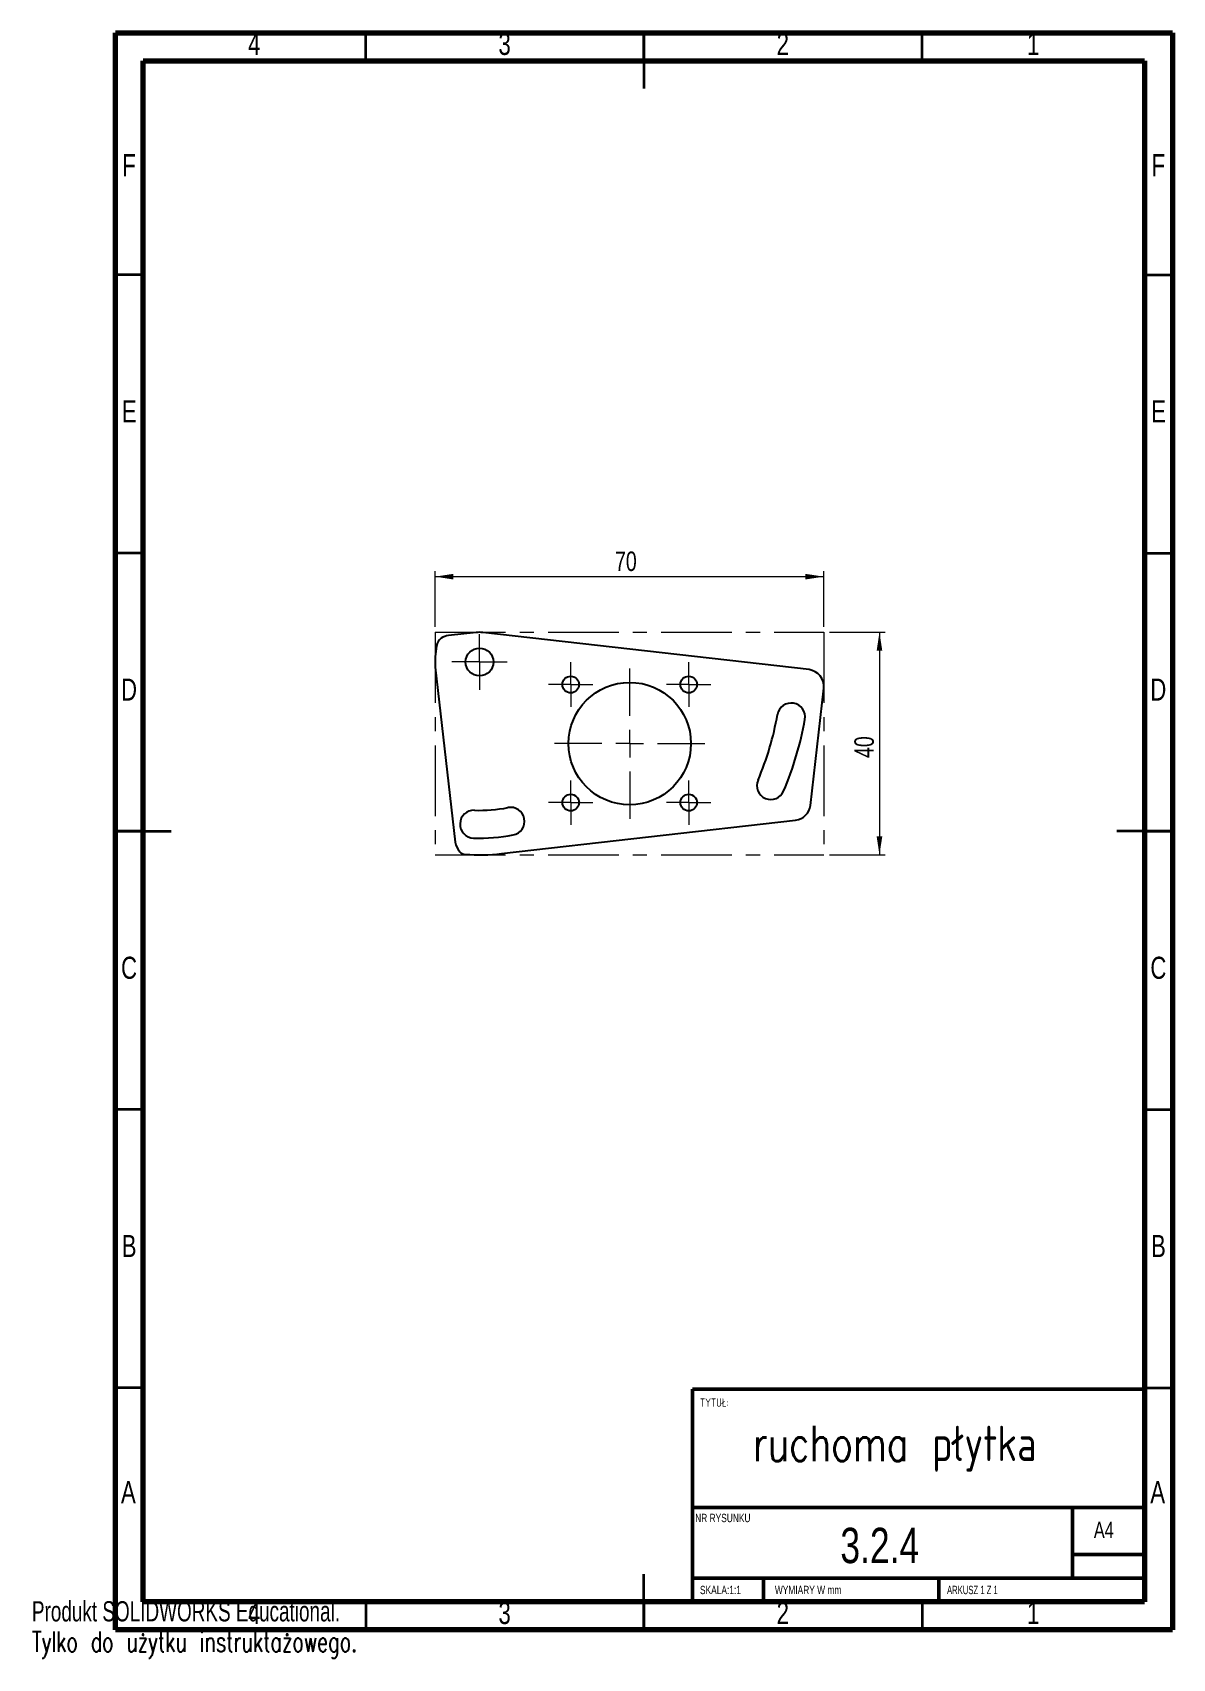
# Model space of a CAD drawing. Header units: millimetres. Extents: x 0 to 205, y 0 to 292.
import ezdxf

# ---------------------------------------------------------------- set-up
doc = ezdxf.new("R2010")
doc.units = ezdxf.units.MM
doc.linetypes.add('CENTERX2', pattern=[20.32, 12.7, -2.54, 2.54, -2.54])
doc.styles.add('SLDTEXTSTYLE0', font='TXT', dxfattribs={"width": 0.75})
doc.styles.add('SLDTEXTSTYLE1', font='TXT', dxfattribs={"width": 0.75, "bigfont": 'bigfont'})
doc.styles.add('SLDTEXTSTYLE2', font='TXT', dxfattribs={"width": 0.6875})
doc.styles.add('SLDTEXTSTYLE3', font='TXT', dxfattribs={"width": 0.7})
doc.styles.add('SLDTEXTSTYLE4', font='TXT', dxfattribs={"width": 0.7, "bigfont": 'bigfont'})
doc.dimstyles.new('SLDDIMSTYLE0', dxfattribs={"dimtxt": 3.5, "dimasz": 3.302, "dimexe": 0, "dimexo": 0.0625, "dimgap": 0.875, "dimtad": 1, "dimdec": 0, "dimrnd": 1e-09, "dimzin": 12, "dimdsep": 46, "dimtxsty": 'SLDTEXTSTYLE0', "dimsah": 1, "dimcen": 0.09, "dimadec": 0, "dimazin": 3, "dimtfac": 1, "dimtdec": 0, "dimtofl": 0, "dimtmove": 0, "dimatfit": 3, "dimfxl": 0, "dimfrac": 2, "dimtolj": 1, "dimtzin": 12, "dimarcsym": 0})
doc.dimstyles.new('SLDDIMSTYLE1', dxfattribs={"dimtxt": 3.5, "dimasz": 3.302, "dimexe": 0, "dimexo": 0.0625, "dimgap": 0.875, "dimtad": 1, "dimrnd": 1e-09, "dimzin": 12, "dimdsep": 46, "dimtxsty": 'SLDTEXTSTYLE0', "dimsah": 1, "dimcen": 0.09, "dimadec": 0, "dimazin": 3, "dimtfac": 1, "dimtofl": 0, "dimtmove": 0, "dimatfit": 3, "dimfxl": 0, "dimfrac": 2, "dimtolj": 1, "dimtzin": 12, "dimarcsym": 0})

# ---------------------------------------------------------------- blocks, each defined once
blk = doc.blocks.new('_D')
at = {"color": 7, "linetype": 'Continuous', "lineweight": 18}
for p, q in [((72.45, 185.27), (72.45, 195.27)), ((72.45, 194.27), (142.33, 194.27)), ((142.33, 185.27), (142.33, 195.27))]:
    blk.add_line(p, q, dxfattribs=at)
for points in [[(72.45, 194.27), (75.75, 193.76), (75.75, 194.77)], [(142.33, 194.27), (139.03, 194.77), (139.03, 193.76)]]:
    blk.add_solid(points, dxfattribs=at)
at = {"color": 7, "linetype": 'Continuous', "lineweight": 18, "insert": (104.8, 198.78), "char_height": 3.5, "attachment_point": 1, "style": 'SLDTEXTSTYLE0'}
blk.add_mtext('70', dxfattribs=at)
blk = doc.blocks.new('_D_1')
at = {"color": 7, "linetype": 'Continuous', "lineweight": 18}
for p, q in [((143.33, 184.27), (153.33, 184.27)), ((152.33, 184.27), (152.33, 144.27)), ((143.33, 144.27), (153.33, 144.27))]:
    blk.add_line(p, q, dxfattribs=at)
for points in [[(152.33, 184.27), (151.83, 180.96), (152.84, 180.96)], [(152.33, 144.27), (152.84, 147.57), (151.83, 147.57)]]:
    blk.add_solid(points, dxfattribs=at)
at = {"color": 7, "linetype": 'Continuous', "lineweight": 18, "insert": (147.82, 161.68), "char_height": 3.5, "attachment_point": 1, "rotation": 90, "style": 'SLDTEXTSTYLE0'}
blk.add_mtext('40', dxfattribs=at)
blk = doc.blocks.new('SW_CENTERMARKSYMBOL_0')
at = {"color": 0, "linetype": 'Continuous', "lineweight": 0}
for p, q in [((0, 5), (0, 13.5)), ((-5, 0), (-13.5, 0)), ((0, 0), (-2.5, 0)), ((0, 0), (0, 2.5)), ((0, 0), (0, -2.5)), ((0, 0), (2.5, 0)), ((5, 0), (13.5, 0)), ((0, -5), (0, -13.5))]:
    blk.add_line(p, q, dxfattribs=at)
blk = doc.blocks.new('SW_CENTERMARKSYMBOL_1')
at = {"color": 0, "linetype": 'Continuous', "lineweight": 0}
for p, q in [((0, 2.5), (0, 5)), ((-2.5, 0), (-5, 0)), ((0, 0), (-2.5, 0)), ((0, 0), (0, 2.5)), ((0, 0), (0, -2.5)), ((0, 0), (2.5, 0)), ((2.5, 0), (5, 0)), ((0, -2.5), (0, -5))]:
    blk.add_line(p, q, dxfattribs=at)
blk = doc.blocks.new('SW_CENTERMARKSYMBOL_2')
at = {"color": 0, "linetype": 'Continuous', "lineweight": 0}
for p, q in [((0, 2.5), (0, 4)), ((-2.5, 0), (-4, 0)), ((0, 0), (-2.5, 0)), ((0, 0), (0, 2.5)), ((0, 0), (0, -2.5)), ((0, 0), (2.5, 0)), ((2.5, 0), (4, 0)), ((0, -2.5), (0, -4))]:
    blk.add_line(p, q, dxfattribs=at)
blk = doc.blocks.new('SW_CENTERMARKSYMBOL_3')
at = {"color": 0, "linetype": 'Continuous', "lineweight": 0}
for p, q in [((0, 2.5), (0, 4)), ((-2.5, 0), (-4, 0)), ((0, 0), (-2.5, 0)), ((0, 0), (0, 2.5)), ((0, 0), (0, -2.5)), ((0, 0), (2.5, 0)), ((2.5, 0), (4, 0)), ((0, -2.5), (0, -4))]:
    blk.add_line(p, q, dxfattribs=at)
blk = doc.blocks.new('SW_CENTERMARKSYMBOL_4')
at = {"color": 0, "linetype": 'Continuous', "lineweight": 0}
for p, q in [((0, 2.5), (0, 4)), ((-2.5, 0), (-4, 0)), ((0, 0), (-2.5, 0)), ((0, 0), (0, 2.5)), ((0, 0), (0, -2.5)), ((0, 0), (2.5, 0)), ((2.5, 0), (4, 0)), ((0, -2.5), (0, -4))]:
    blk.add_line(p, q, dxfattribs=at)
blk = doc.blocks.new('SW_CENTERMARKSYMBOL_5')
at = {"color": 0, "linetype": 'Continuous', "lineweight": 0}
for p, q in [((0, 2.5), (0, 4)), ((-2.5, 0), (-4, 0)), ((0, 0), (-2.5, 0)), ((0, 0), (0, 2.5)), ((0, 0), (0, -2.5)), ((0, 0), (2.5, 0)), ((2.5, 0), (4, 0)), ((0, -2.5), (0, -4))]:
    blk.add_line(p, q, dxfattribs=at)

msp = doc.modelspace()

# ---------------------------------------------------------------- linework, layer by layer
at = {"color": 7, "linetype": 'Continuous', "lineweight": 70}
for p, q in [((15, 5), (15, 292)), ((15, 292), (205, 292)), ((205, 292), (205, 5)), ((20, 10), (20, 287)), ((20, 287), (200, 287)), ((200, 287), (200, 10)), ((200, 10), (20, 10)), ((205, 5), (15, 5))]:
    msp.add_line(p, q, dxfattribs=at)
at = {"color": 7, "linetype": 'Continuous', "lineweight": 35}
for p, q in [((60, 287), (60, 292)), ((110, 292), (110, 282)), ((110, 287), (110, 292)), ((160, 287), (160, 292)), ((20, 248.5), (15, 248.5)), ((200, 248.5), (205, 248.5)), ((20, 198.5), (15, 198.5)), ((200, 198.5), (205, 198.5)), ((15, 148.5), (25, 148.5)), ((20, 148.5), (15, 148.5)), ((205, 148.5), (195, 148.5)), ((200, 148.5), (205, 148.5)), ((20, 98.5), (15, 98.5)), ((200, 98.5), (205, 98.5)), ((20, 48.5), (15, 48.5)), ((200, 48.5), (205, 48.5)), ((110, 5), (110, 15)), ((60, 10), (60, 5)), ((110, 10), (110, 5)), ((160, 10), (160, 5))]:
    msp.add_line(p, q, dxfattribs=at)
at = {"color": 7, "linetype": 'CENTERX2', "lineweight": 18}
for p, q in [((72.449, 184.266), (142.333, 184.266)), ((72.449, 184.266), (72.449, 144.266)), ((142.333, 184.266), (142.333, 144.266)), ((72.449, 144.266), (142.333, 144.266))]:
    msp.add_line(p, q, dxfattribs=at)
at = {"color": 7, "linetype": 'Continuous', "lineweight": 25}
for p, q in [((79.845, 184.232), (74.877, 183.666)), ((139.673, 177.553), (81.052, 184.232)), ((72.725, 181.818), (72.5, 179.839)), ((72.5, 178.028), (76.085, 146.564)), ((139.913, 153.157), (142.314, 174.233)), ((84.373, 144.489), (137.272, 150.516))]:
    msp.add_line(p, q, dxfattribs=at)
at = {"color": 7, "linetype": 'Continuous', "lineweight": 50}
for p, q in [((200, 48.25), (118.701, 48.25)), ((118.701, 48.25), (118.701, 10)), ((118.701, 27), (200, 27)), ((187, 14.25), (187, 27)), ((200, 18.5), (187, 18.5)), ((118.701, 14.25), (200, 14.25)), ((131.473, 14.25), (131.473, 10)), ((163, 10), (163, 14.25))]:
    msp.add_line(p, q, dxfattribs=at)
at = {"color": 7, "linetype": 'Continuous', "lineweight": 25}
for centre, radius in [((80.449, 178.933), 2.5), ((96.842, 174.873), 1.5), ((118.055, 174.873), 1.5), ((107.449, 164.266), 11), ((96.842, 153.66), 1.5), ((118.055, 153.66), 1.5)]:
    msp.add_circle(centre, radius, dxfattribs=at)
for centre, radius, start, end in [((80.449, 178.933), 5.333, 83.5, 96.5), ((74.619, 181.602), 1.906, 123.09028, 173.5), ((75.217, 180.685), 3, 96.5, 123.09028), ((80.449, 178.933), 8, 173.5, 186.5), ((139.333, 174.572), 3, 353.5, 83.5), ((80.449, 178.933), 54.383, 337, 350), ((136.467, 169.056), 2.5, 350, 170), ((80.449, 178.933), 59.383, 337, 350), ((132.81, 156.707), 2.5, 157, 337), ((79.449, 149.784), 2.5, 88.03519, 268.03519), ((80.449, 178.933), 26.667, 268.03519, 281.03519), ((86.031, 150.306), 2.5, 281.03519, 101.03519), ((136.932, 153.497), 3, 276.5, 353.5), ((79.065, 146.904), 3, 186.5, 223.58463), ((80.449, 178.933), 31.667, 268.03519, 281.03519), ((78.011, 145.9), 1.544, 223.58463, 265.77895), ((80.449, 178.933), 34.667, 265.77895, 276.5)]:
    msp.add_arc(centre, radius, start, end, dxfattribs=at)

# ---------------------------------------------------------------- block references
at = {"color": 7, "linetype": 'Continuous', "lineweight": 0}
for name, p in [('SW_CENTERMARKSYMBOL_1', (80.449, 178.933)), ('SW_CENTERMARKSYMBOL_2', (96.842, 174.873)), ('SW_CENTERMARKSYMBOL_3', (118.055, 174.873)), ('SW_CENTERMARKSYMBOL_0', (107.449, 164.266)), ('SW_CENTERMARKSYMBOL_5', (96.842, 153.66)), ('SW_CENTERMARKSYMBOL_4', (118.055, 153.66))]:
    msp.add_blockref(name, p, dxfattribs=at)

# ---------------------------------------------------------------- texts
for s, insert, char_height, attachment_point, style in [('4', (39.96, 292.001), 3.969, 2, 'SLDTEXTSTYLE0'), ('3', (84.96, 292.001), 3.969, 2, 'SLDTEXTSTYLE0'), ('2', (134.96, 292.001), 3.969, 2, 'SLDTEXTSTYLE0'), ('1', (179.96, 292.001), 3.969, 2, 'SLDTEXTSTYLE0'), ('F', (17.458, 270.21), 3.969, 2, 'SLDTEXTSTYLE0'), ('F', (202.458, 270.21), 3.969, 2, 'SLDTEXTSTYLE0'), ('E', (17.508, 225.96), 3.969, 2, 'SLDTEXTSTYLE0'), ('E', (202.508, 225.96), 3.969, 2, 'SLDTEXTSTYLE0'), ('D', (17.453, 175.96), 3.969, 2, 'SLDTEXTSTYLE0'), ('D', (202.453, 175.96), 3.969, 2, 'SLDTEXTSTYLE0'), ('C', (17.459, 125.96), 3.969, 2, 'SLDTEXTSTYLE0'), ('C', (202.459, 125.96), 3.969, 2, 'SLDTEXTSTYLE0'), ('B', (17.471, 75.96), 3.969, 2, 'SLDTEXTSTYLE0'), ('B', (202.471, 75.96), 3.969, 2, 'SLDTEXTSTYLE0'), ('TYTUŁ:', (120.079, 46.576), 1.5, 1, 'SLDTEXTSTYLE1'), ('ruchoma płytka', (155.081, 41.676), 6.35, 2, 'SLDTEXTSTYLE1'), ('A', (17.34, 31.71), 3.969, 2, 'SLDTEXTSTYLE0'), ('A', (202.34, 31.71), 3.969, 2, 'SLDTEXTSTYLE0'), ('NR RYSUNKU', (119.209, 25.843), 1.5, 1, 'SLDTEXTSTYLE0'), ('3.2.4', (152.389, 23.327), 6.35, 2, 'SLDTEXTSTYLE0'), ('A4', (190.871, 24.406), 2.9104, 1, 'SLDTEXTSTYLE0'), ('SKALA:1:1', (120.074, 12.9), 1.5, 1, 'SLDTEXTSTYLE0'), ('WYMIARY W mm', (133.534, 12.9), 1.5, 1, 'SLDTEXTSTYLE0'), ('ARKUSZ 1 Z 1', (164.478, 12.9), 1.5, 1, 'SLDTEXTSTYLE2'), ('4', (39.96, 10.001), 3.969, 2, 'SLDTEXTSTYLE0'), ('3', (84.96, 10.001), 3.969, 2, 'SLDTEXTSTYLE0'), ('2', (134.96, 10.001), 3.969, 2, 'SLDTEXTSTYLE0'), ('1', (179.96, 10.001), 3.969, 2, 'SLDTEXTSTYLE0')]:
    msp.add_mtext(s, dxfattribs=dict(at, insert=insert, char_height=char_height, attachment_point=attachment_point, style=style))
at = {"color": 7, "linetype": 'Continuous', "char_height": 3.633, "attachment_point": 1}
for s, insert, style in [('Produkt SOLIDWORKS Educational.', (0, 10.133), 'SLDTEXTSTYLE3'), ('Tylko do użytku instruktażowego.', (0, 4.683), 'SLDTEXTSTYLE4')]:
    msp.add_mtext(s, dxfattribs=dict(at, insert=insert, style=style))

# ---------------------------------------------------------------- dimensions: what is measured, and where the dimension line sits
at = {"color": 7, "linetype": 'Continuous', "lineweight": 18}
dim = msp.add_linear_dim(base=(142.333, 194.266), p1=(72.449, 184.266), p2=(142.333, 184.266), dimstyle='SLDDIMSTYLE0', dxfattribs=at)
dim.commit()
dim.dimension.update_dxf_attribs({"geometry": '_D', "text_midpoint": (107.391, 194.266), "dimtype": 160})
dim = msp.add_linear_dim(base=(152.333, 144.266), p1=(142.333, 184.266), p2=(142.333, 144.266), angle=90, dimstyle='SLDDIMSTYLE1', dxfattribs=at)
dim.commit()
dim.dimension.update_dxf_attribs({"geometry": '_D_1', "text_midpoint": (152.333, 164.266), "dimtype": 160})

doc.saveas('drawing.dxf')
